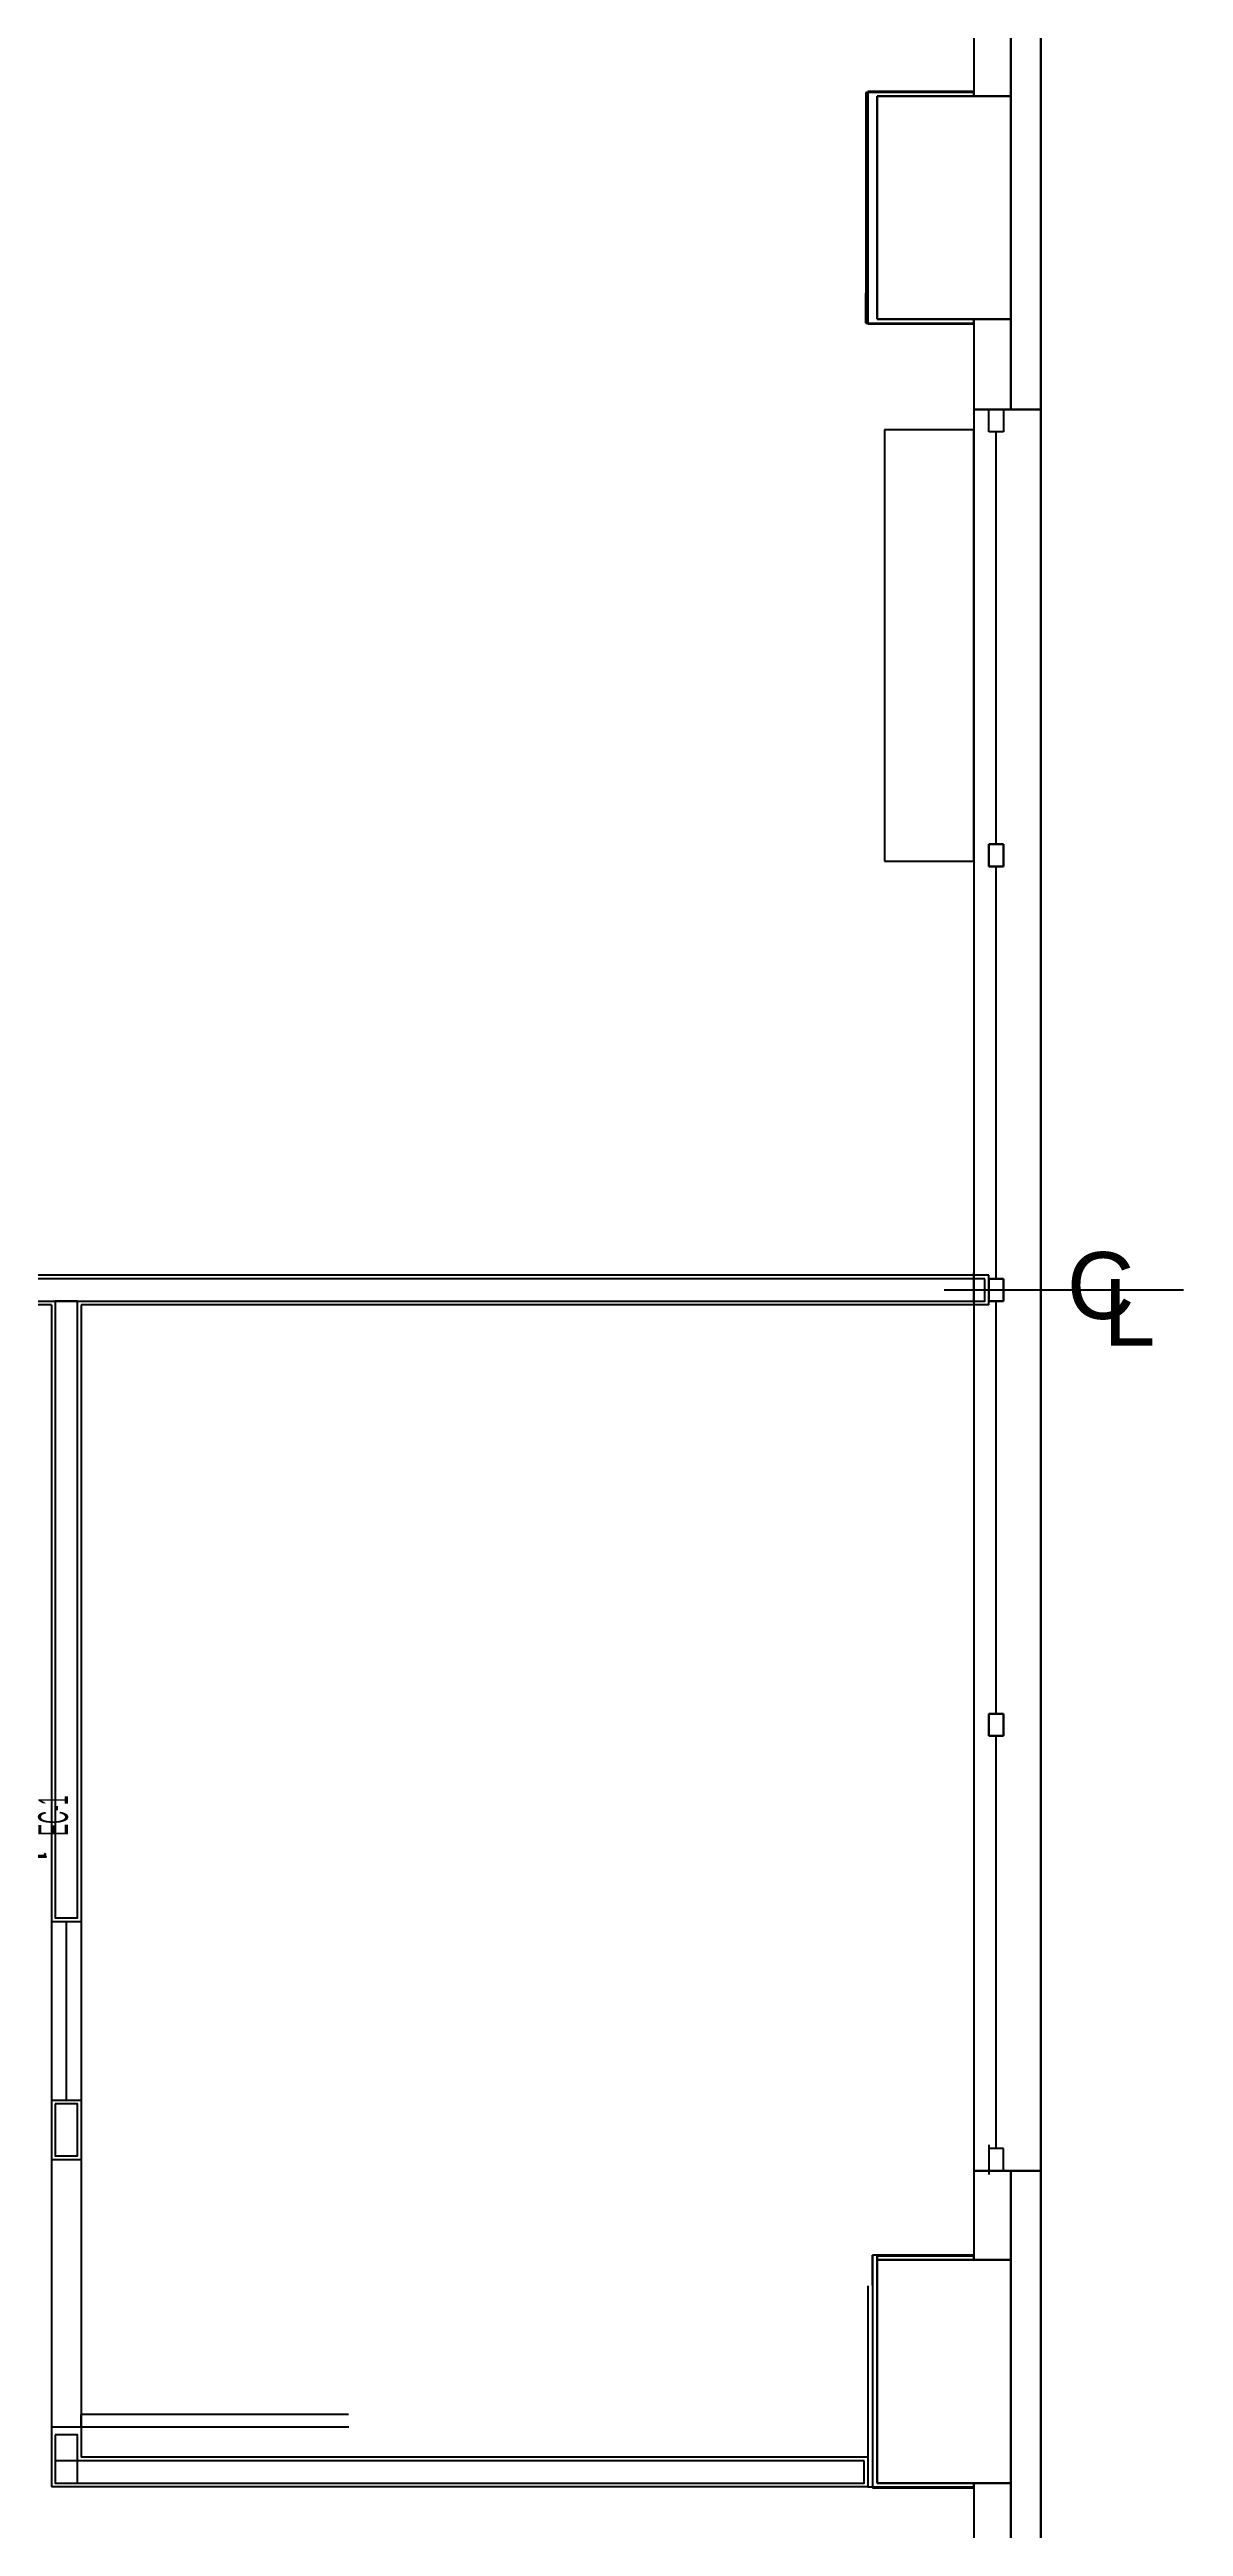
# Model space of a CAD drawing. Extents: x -170 to 1783, y -20 to 1205.
# Drawn here: x 1366.8 to 1519.2, y 579.2 to 912.3 of the extents above; entities that cross this region are included whole.
import ezdxf
from ezdxf.enums import TextEntityAlignment as Align

# ---------------------------------------------------------------- set-up
doc = ezdxf.new("R2010")
doc.units = 0
doc.header["$LTSCALE"] = 96
doc.header["$MEASUREMENT"] = 0
for name, color, linetype in [('_DIM_A', 7, 'Continuous'), ('A-E-COLM_A', 7, 'Continuous'), ('A-FURN-3-PANEL-RACE', 7, 'Continuous'), ('A-GLAZ_A', 7, 'Continuous'), ('A-WALL-BLOW_A', 7, 'Continuous'), ('A-WALL-EXIST_A', 7, 'Continuous'), ('A-WALL-EXT_A', 7, 'Continuous'), ('I-E-WALL_A', 7, 'Continuous'), ('I-MECH_A', 7, 'Continuous'), ('I-N-CEIL-BULK_A', 7, 'Continuous'), ('I-N-CEIL-GRID_A', 7, 'Continuous'), ('I-N-DOOR_A', 7, 'Continuous'), ('I-N-FILL-TNT_A', 7, 'Continuous'), ('I-N-GLAZ_A', 7, 'Continuous'), ('I-N-WALL_A', 7, 'Continuous'), ('MAIN_PANEL_COMP', 7, 'Continuous'), ('SM', 7, 'Continuous'), ('X-BASE-04-EXISTING', 7, 'Continuous'), ('X-BASE-04-EXISTING_A', 7, 'Continuous')]:
    doc.layers.add(name, color=color, linetype=linetype)
doc.styles.add('ARIAL', font='arial.ttf')

# ---------------------------------------------------------------- blocks, each defined once
blk = doc.blocks.new('-DR90')
at = {"color": 7, "linetype": 'Continuous'}
for p, q in [((0, 1), (0, 0)), ((0.0486, 0), (0.0486, 0.9988)), ((0, 0), (0.0486, 0))]:
    blk.add_line(p, q, dxfattribs=at)
blk = doc.blocks.new('_BL_0000')
at = {"layer": 'X-BASE-04-EXISTING', "color": 92, "linetype": 'Continuous'}
for p, q in [((15, 18), (-15, 18)), ((-15, 18), (-15, 0)), ((15, 0), (15, 18)), ((-15, 0), (15, 0)), ((-15, 0), (-15, 0))]:
    blk.add_line(p, q, dxfattribs=at)
blk = doc.blocks.new('8X30')
at = {"color": 7, "linetype": 'Continuous'}
for p, q in [((15, 18), (-15, 18)), ((-15, 18), (-15, 0)), ((15, 0), (15, 18)), ((-15, 0), (15, 0)), ((-15, 0), (-15, 0))]:
    blk.add_line(p, q, dxfattribs=at)
blk = doc.blocks.new('EC-EC-1')
at = {"layer": 'A-FURN-3-PANEL-RACE', "color": 40, "linetype": 'Continuous'}
for points, invisible_edges in [([(0, 0, 3.51), (0, 0, 0.4), (0, 1.84, 0.4), (0, 1.84, 3.51)], 8), ([(0.16, 1.84, 3.2), (0, 1.84, 3.51), (0, 1.84, 0.4), (0.16, 1.84, 1.5)], 5), ([(0.19, 1.84, 1.5), (0.16, 1.84, 1.5), (0, 1.84, 0.4), (0.44, 1.84, 0.4)], 10), ([(0.44, 1.84, 3.25), (0.44, 1.84, 3.51), (0, 1.84, 3.51), (0.16, 1.84, 3.2)], 4), ([(0.44, 1.78, 3.51), (0, 1.78, 3.51), (0, 1.84, 3.51), (0.44, 1.84, 3.51)], 2), ([(0, 0.1, 4.08), (0, 0.1, 3.51), (0, 1.74, 3.51), (0, 1.74, 4.08)], 2), ([(0.06, 1.74, 3.51), (0.06, 1.74, 4.08), (0, 1.74, 4.08), (0, 1.74, 3.51)], 2), ([(0.06, 1.74, 4.11), (0.01, 1.74, 4.12), (0, 1.74, 4.08), (0.06, 1.74, 4.08)], 5), ([(0.06, 0.1, 3.51), (0, 0.1, 3.51), (0, 0.1, 4.08), (0.06, 0.1, 4.08)], 4), ([(0.06, 0.1, 4.11), (0.06, 0.1, 4.08), (0, 0.1, 4.08), (0.01, 0.1, 4.12)], 10), ([(0.44, 0.06, 3.51), (0.44, 0, 3.51), (0, 0, 3.51), (0, 0.06, 3.51)], 4), ([(0.16, 0, 3.2), (0.16, 0, 1.5), (0, 0, 0.4), (0, 0, 3.51)], 10), ([(0.19, 0, 1.5), (0.44, 0, 0.4), (0, 0, 0.4), (0.16, 0, 1.5)], 5), ([(0.44, 0, 3.25), (0.16, 0, 3.2), (0, 0, 3.51), (0.44, 0, 3.51)], 2), ([(0.07, 1.74, 4.13), (0.02, 1.74, 4.16), (0.01, 1.74, 4.12), (0.06, 1.74, 4.11)], 5), ([(0.07, 0.1, 4.13), (0.06, 0.1, 4.11), (0.01, 0.1, 4.12), (0.02, 0.1, 4.16)], 10), ([(0.09, 1.74, 4.15), (0.05, 1.74, 4.19), (0.02, 1.74, 4.16), (0.07, 1.74, 4.13)], 5), ([(0.09, 0.1, 4.15), (0.07, 0.1, 4.13), (0.02, 0.1, 4.16), (0.05, 0.1, 4.19)], 10), ([(0.11, 1.74, 4.17), (0.08, 1.74, 4.22), (0.05, 1.74, 4.19), (0.09, 1.74, 4.15)], 5), ([(0.11, 0.1, 4.17), (0.09, 0.1, 4.15), (0.05, 0.1, 4.19), (0.08, 0.1, 4.22)], 10), ([(0.06, 1.78, 0.46), (0.06, 1.78, 3.51), (0.16, 1.78, 3.2), (0.16, 1.78, 1.5)], 10), ([(0.44, 1.78, 0.46), (0.06, 1.78, 0.46), (0.16, 1.78, 1.5), (0.19, 1.78, 1.5)], 10), ([(0.16, 1.78, 3.2), (0.06, 1.78, 3.51), (0.44, 1.78, 3.51), (0.44, 1.78, 3.25)], 1), ([(0.06, 0.1, 4.08), (0.06, 1.74, 4.08), (0.06, 1.74, 3.51), (0.06, 0.1, 3.51)], 4), ([(0.06, 0.06, 0.46), (0.16, 0.06, 1.5), (0.16, 0.06, 3.2), (0.06, 0.06, 3.51)], 5), ([(0.44, 0.06, 0.46), (0.19, 0.06, 1.5), (0.16, 0.06, 1.5), (0.06, 0.06, 0.46)], 5), ([(0.16, 0.06, 3.2), (0.44, 0.06, 3.25), (0.44, 0.06, 3.51), (0.06, 0.06, 3.51)], 8), ([(0.13, 1.74, 4.18), (0.11, 1.74, 4.23), (0.08, 1.74, 4.22), (0.11, 1.74, 4.17)], 5), ([(0.13, 0.1, 4.18), (0.11, 0.1, 4.17), (0.08, 0.1, 4.22), (0.11, 0.1, 4.23)], 10), ([(0.16, 1.74, 4.18), (0.16, 1.74, 4.24), (0.11, 1.74, 4.23), (0.13, 1.74, 4.18)], 4), ([(0.16, 0.1, 4.18), (0.13, 0.1, 4.18), (0.11, 0.1, 4.23), (0.16, 0.1, 4.24)], 2), ([(0.4, 1.84, 1.79), (0.19, 1.84, 1.5), (0.44, 1.84, 0.4), (0.44, 1.84, 1.79)], 2), ([(0.44, 1.78, 1.79), (0.44, 1.78, 0.46), (0.19, 1.78, 1.5), (0.4, 1.78, 1.79)], 2), ([(0.44, 0.06, 1.79), (0.4, 0.06, 1.79), (0.19, 0.06, 1.5), (0.44, 0.06, 0.46)], 4), ([(0.4, 0, 1.79), (0.44, 0, 1.79), (0.44, 0, 0.4), (0.19, 0, 1.5)], 4), ([(0.44, 1.84, 0.4), (0.44, 1.78, 0.46), (0.44, 1.78, 1.79), (0.44, 1.84, 1.79)], 1), ([(0.44, 0, 0.4), (0.44, 0, 1.79), (0.44, 0.06, 1.79), (0.44, 0.06, 0.46)], 8)]:
    blk.add_3dface(points, dxfattribs=dict(at, invisible_edges=invisible_edges))
for points in [[(0.06, 1.74, 3.51), (0, 1.74, 3.51), (0, 1.78, 3.51), (0.06, 1.78, 3.51)], [(0.01, 0.1, 4.12), (0, 0.1, 4.08), (0, 1.74, 4.08), (0.01, 1.74, 4.12)], [(0.06, 0.1, 3.51), (0.06, 0.06, 3.51), (0, 0.06, 3.51), (0, 0.1, 3.51)], [(0.02, 0.1, 4.16), (0.01, 0.1, 4.12), (0.01, 1.74, 4.12), (0.02, 1.74, 4.16)], [(0.05, 0.1, 4.19), (0.02, 0.1, 4.16), (0.02, 1.74, 4.16), (0.05, 1.74, 4.19)], [(0.08, 0.1, 4.22), (0.05, 0.1, 4.19), (0.05, 1.74, 4.19), (0.08, 1.74, 4.22)], [(0.07, 1.74, 4.13), (0.06, 1.74, 4.11), (0.06, 0.1, 4.11), (0.07, 0.1, 4.13)], [(0.06, 1.74, 4.11), (0.06, 1.74, 4.08), (0.06, 0.1, 4.08), (0.06, 0.1, 4.11)], [(0.09, 1.74, 4.15), (0.07, 1.74, 4.13), (0.07, 0.1, 4.13), (0.09, 0.1, 4.15)], [(0.11, 0.1, 4.23), (0.08, 0.1, 4.22), (0.08, 1.74, 4.22), (0.11, 1.74, 4.23)], [(0.11, 1.74, 4.17), (0.09, 1.74, 4.15), (0.09, 0.1, 4.15), (0.11, 0.1, 4.17)], [(0.16, 0.1, 4.24), (0.11, 0.1, 4.23), (0.11, 1.74, 4.23), (0.16, 1.74, 4.24)], [(0.13, 1.74, 4.18), (0.11, 1.74, 4.17), (0.11, 0.1, 4.17), (0.13, 0.1, 4.18)], [(0.16, 1.74, 4.18), (0.13, 1.74, 4.18), (0.13, 0.1, 4.18), (0.16, 0.1, 4.18)], [(0.16, 1.78, 1.5), (0.16, 1.78, 3.2), (0.16, 1.84, 3.2), (0.16, 1.84, 1.5)], [(0.19, 1.84, 1.5), (0.19, 1.78, 1.5), (0.16, 1.78, 1.5), (0.16, 1.84, 1.5)], [(0.16, 1.78, 3.2), (0.44, 1.78, 3.25), (0.44, 1.84, 3.25), (0.16, 1.84, 3.2)], [(0.16, 0.1, 4.18), (0.16, 0.1, 4.24), (0.16, 1.74, 4.24), (0.16, 1.74, 4.18)], [(0.16, 0.06, 1.5), (0.16, 0, 1.5), (0.16, 0, 3.2), (0.16, 0.06, 3.2)], [(0.19, 0, 1.5), (0.16, 0, 1.5), (0.16, 0.06, 1.5), (0.19, 0.06, 1.5)], [(0.16, 0.06, 3.2), (0.16, 0, 3.2), (0.44, 0, 3.25), (0.44, 0.06, 3.25)], [(0.4, 1.84, 1.79), (0.4, 1.78, 1.79), (0.19, 1.78, 1.5), (0.19, 1.84, 1.5)], [(0.4, 0, 1.79), (0.19, 0, 1.5), (0.19, 0.06, 1.5), (0.4, 0.06, 1.79)], [(0.44, 1.84, 1.79), (0.44, 1.78, 1.79), (0.4, 1.78, 1.79), (0.4, 1.84, 1.79)], [(0.44, 0, 1.79), (0.4, 0, 1.79), (0.4, 0.06, 1.79), (0.44, 0.06, 1.79)], [(0.44, 1.78, 3.25), (0.44, 1.78, 3.51), (0.44, 1.84, 3.51), (0.44, 1.84, 3.25)], [(0.44, 0.06, 3.25), (0.44, 0, 3.25), (0.44, 0, 3.51), (0.44, 0.06, 3.51)]]:
    blk.add_3dface(points, dxfattribs=at)
at = {"layer": 'MAIN_PANEL_COMP', "color": 7, "linetype": 'Continuous'}
for p in [(0, 1.92), (0, 1.92), (0, -0.01), (0, -0.08), (0, -0.08)]:
    blk.add_point(p, dxfattribs=at)
at = {"layer": 'SM', "color": 60, "linetype": 'Continuous', "width": 0.444444}
blk.add_text('EC-1', height=4, dxfattribs=at).set_placement((5.58, -4.26), align=Align.BOTTOM_CENTER)

msp = doc.modelspace()

# ---------------------------------------------------------------- linework, layer by layer
at = {"layer": '_DIM_A', "color": 212, "linetype": 'Continuous'}
msp.add_line((1519.17976, 745.4375), (1487, 745.4375), dxfattribs=at)
at = {"layer": 'A-E-COLM_A', "color": 7, "linetype": 'Continuous'}
for p, q in [((1491, 906.625), (1476.75, 906.625)), ((1476.75, 906.625), (1476.75, 875.375)), ((1478, 906), (1491, 906)), ((1478, 876), (1478, 906)), ((1476.75, 875.375), (1491, 875.375)), ((1491, 876), (1478, 876)), ((1491, 615.625), (1477.375, 615.625)), ((1477.375, 615.625), (1477.375, 584.375)), ((1478, 615), (1491, 615)), ((1478, 585), (1478, 615)), ((1477.375, 584.375), (1491, 584.375)), ((1491, 585), (1478, 585))]:
    msp.add_line(p, q, dxfattribs=at)
at = {"layer": 'A-GLAZ_A', "color": 212, "linetype": 'Continuous'}
for p, q in [((1493, 860.875), (1493, 863.875)), ((1493, 863.875), (1495, 863.875)), ((1495, 863.875), (1495, 860.875)), ((1495, 860.875), (1493, 860.875)), ((1493, 860.875), (1493, 860.875)), ((1494, 805.40625), (1494, 860.875)), ((1493, 802.40625), (1493, 805.40625)), ((1493, 805.40625), (1495, 805.40625)), ((1493, 805.40625), (1493, 802.40625)), ((1495, 805.40625), (1493, 805.40625)), ((1493, 805.40625), (1493, 805.40625)), ((1495, 805.40625), (1495, 802.40625)), ((1495, 802.40625), (1495, 805.40625)), ((1495, 802.40625), (1493, 802.40625)), ((1493, 802.40625), (1493, 802.40625)), ((1493, 802.40625), (1495, 802.40625)), ((1494, 746.9375), (1494, 802.40625)), ((1493, 743.9375), (1493, 746.9375)), ((1493, 746.9375), (1495, 746.9375)), ((1493, 746.9375), (1493, 743.9375)), ((1495, 746.9375), (1493, 746.9375)), ((1493, 746.9375), (1493, 746.9375)), ((1495, 746.9375), (1495, 743.9375)), ((1495, 743.9375), (1495, 746.9375)), ((1495, 743.9375), (1493, 743.9375)), ((1493, 743.9375), (1493, 743.9375)), ((1493, 743.9375), (1495, 743.9375)), ((1494, 688.46875), (1494, 743.9375)), ((1493, 685.46875), (1493, 688.46875)), ((1493, 688.46875), (1495, 688.46875)), ((1493, 688.46875), (1493, 685.46875)), ((1495, 688.46875), (1493, 688.46875)), ((1493, 688.46875), (1493, 688.46875)), ((1495, 688.46875), (1495, 685.46875)), ((1495, 685.46875), (1495, 688.46875)), ((1495, 685.46875), (1493, 685.46875)), ((1493, 685.46875), (1493, 685.46875)), ((1493, 685.46875), (1495, 685.46875)), ((1494, 630), (1494, 685.46875)), ((1493, 630), (1493, 627)), ((1495, 630), (1493, 630)), ((1493, 630), (1493, 630)), ((1495, 627), (1495, 630)), ((1493, 627), (1495, 627))]:
    msp.add_line(p, q, dxfattribs=at)
at = {"layer": 'A-WALL-BLOW_A', "color": 5, "linetype": 'Continuous'}
for p, q in [((1500, 863.875), (1491, 863.875)), ((1491, 863.875), (1491, 627)), ((1500, 627), (1500, 863.875)), ((1491, 627), (1500, 627))]:
    msp.add_line(p, q, dxfattribs=at)
at = {"layer": 'A-WALL-EXIST_A', "color": 2, "linetype": 'Continuous'}
for p, q in [((1491, 906.5), (1476.5, 906.5)), ((1476.5, 906.5), (1476.5, 875.5)), ((1491, 906), (1491, 906.5)), ((1478, 906), (1491, 906)), ((1478, 876), (1478, 906)), ((1476.5, 875.5), (1476.5, 879.5)), ((1476.5, 875.5), (1491, 875.5)), ((1491, 876), (1478, 876)), ((1491, 875.5), (1491, 876)), ((1491, 743.75), (1491, 747.75)), ((1478, 611.5), (1478, 615.5)), ((1478, 615.5), (1478, 615)), ((1491, 615.5), (1478, 615.5)), ((1478, 615), (1491, 615)), ((1491, 615), (1491, 615.5)), ((1476.75, 611.5), (1476.75, 584.5)), ((1478, 585), (1478, 611.5)), ((1476.75, 584.5), (1491, 584.5)), ((1491, 585), (1478, 585)), ((1491, 584.5), (1491, 585))]:
    msp.add_line(p, q, dxfattribs=at)
at = {"layer": 'A-WALL-EXT_A', "color": 2, "linetype": 'Continuous'}
for p, q in [((1491, 917.875), (1491, 906)), ((1496, 917.875), (1496, 863.875)), ((1496, 906), (1496, 917.875)), ((1500, 863.875), (1500, 917.875)), ((1491, 906), (1496, 906)), ((1496, 876), (1491, 876)), ((1491, 876), (1491, 863.875)), ((1496, 863.875), (1496, 876)), ((1491, 863.875), (1496, 863.875)), ((1496, 863.875), (1500, 863.875)), ((1496, 627), (1491, 627)), ((1491, 627), (1491, 615)), ((1500, 627), (1496, 627)), ((1496, 627), (1496, 573)), ((1496, 615), (1496, 627)), ((1500, 573), (1500, 627)), ((1491, 615), (1496, 615)), ((1496, 585), (1491, 585)), ((1491, 585), (1491, 573)), ((1496, 573), (1496, 585))]:
    msp.add_line(p, q, dxfattribs=at)
at = {"layer": 'I-E-WALL_A', "color": 132, "linetype": 'Continuous'}
for p, q in [((1491, 906.5), (1476.5, 906.5)), ((1476.5, 906.5), (1476.5, 875.5)), ((1491, 906), (1491, 906.5)), ((1478, 906), (1491, 906)), ((1478, 876), (1478, 906)), ((1476.5, 875.5), (1476.5, 879.5)), ((1476.5, 875.5), (1491, 875.5)), ((1491, 876), (1478, 876)), ((1491, 875.5), (1491, 876)), ((1478, 611.5), (1478, 615.5)), ((1478, 615.5), (1478, 615)), ((1491, 615.5), (1478, 615.5)), ((1478, 615), (1491, 615)), ((1491, 615), (1491, 615.5)), ((1476.75, 611.5), (1476.75, 584.5)), ((1478, 585), (1478, 611.5)), ((1476.75, 584.5), (1491, 584.5)), ((1491, 585), (1478, 585)), ((1491, 584.5), (1491, 585))]:
    msp.add_line(p, q, dxfattribs=at)
at = {"layer": 'I-MECH_A', "color": 7, "linetype": 'Continuous'}
for p, q in [((1491, 861.14062), (1479, 861.14062)), ((1479, 861.14062), (1479, 803.14062)), ((1491, 803.14062), (1491, 861.14062)), ((1491, 861.14062), (1491, 861.14062)), ((1491, 861.14062), (1491, 861.14062)), ((1479, 803.14062), (1491, 803.14062))]:
    msp.add_line(p, q, dxfattribs=at)
at = {"layer": 'I-N-CEIL-BULK_A', "color": 92, "linetype": 'Continuous'}
for p, q in [((1367, 639.4375), (1367, 603.4375)), ((1371, 639.4375), (1371, 603.4375))]:
    msp.add_line(p, q, dxfattribs=at)
at = {"layer": 'I-N-CEIL-GRID_A', "color": 30, "linetype": 'Continuous'}
for p, q in [((1367, 660.5), (1367, 636.5)), ((1371, 660.5), (1371, 636.5)), ((1367, 628.5), (1367, 592.5)), ((1371, 628.5), (1371, 592.5))]:
    msp.add_line(p, q, dxfattribs=at)
at = {"layer": 'I-N-FILL-TNT_A', "color": 47, "linetype": 'Continuous'}
for points in [[(1492.5, 746.9375), (1214.25, 746.9375), (1214.25, 743.9375), (1492.5, 743.9375)], [(1367.5, 743.9375), (1367.5, 661), (1370.5, 661), (1370.5, 743.9375)], [(1367.5, 636), (1367.5, 629), (1370.5, 629), (1370.5, 636)], [(1367.5, 591.5), (1367.5, 585), (1370.5, 585), (1370.5, 591.5)], [(1476.25, 588), (1367.5, 588), (1367.5, 585), (1476.25, 585)]]:
    msp.add_3dface(points, dxfattribs=at)
at = {"layer": 'I-N-GLAZ_A', "color": 5, "linetype": 'Continuous'}
msp.add_line((1369, 660.5), (1369, 636.5), dxfattribs=at)
at = {"layer": 'I-N-WALL_A', "color": 2, "linetype": 'Continuous'}
for p, q in [((1493, 747.4375), (1213.75, 747.4375)), ((1493, 747.4375), (1213.75, 747.4375)), ((1493, 743.4375), (1493, 747.4375)), ((1367, 743.4375), (1213.75, 743.4375)), ((1367, 743.4375), (1213.75, 743.4375)), ((1367, 743.4375), (1367, 660.5)), ((1493, 743.4375), (1371, 743.4375)), ((1371, 743.4375), (1371, 660.5)), ((1493, 743.4375), (1371, 743.4375)), ((1367, 660.5), (1371, 660.5)), ((1367, 636.5), (1371, 636.5)), ((1367, 636.5), (1367, 628.5)), ((1371, 636.5), (1371, 628.5)), ((1493, 630.5), (1493, 626.5)), ((1493, 630.5), (1493, 626.5)), ((1367, 628.5), (1371, 628.5)), ((1477.375, 611.625), (1477.375, 615.625)), ((1367, 592.5), (1367, 584.5)), ((1371, 592.5), (1367, 592.5)), ((1371, 592.5), (1371, 588.5)), ((1476.75, 588.5), (1371, 588.5)), ((1476.75, 584.5), (1367, 584.5))]:
    msp.add_line(p, q, dxfattribs=at)
at = {"layer": 'X-BASE-04-EXISTING_A', "color": 7, "linetype": 'Continuous'}
msp.add_line((1500, 1200), (1500, 0), dxfattribs=at)
at = {"layer": 'X-BASE-04-EXISTING_A', "color": 5, "linetype": 'Continuous'}
for p, q in [((1500, 863.875), (1491, 863.875)), ((1491, 863.875), (1491, 627)), ((1500, 627), (1500, 863.875)), ((1491, 627), (1500, 627))]:
    msp.add_line(p, q, dxfattribs=at)
at = {"layer": 'X-BASE-04-EXISTING_A', "color": 212, "linetype": 'Continuous'}
for p, q in [((1493, 860.875), (1493, 863.875)), ((1493, 863.875), (1495, 863.875)), ((1495, 863.875), (1495, 860.875)), ((1495, 860.875), (1493, 860.875)), ((1493, 860.875), (1493, 860.875)), ((1494, 805.40625), (1494, 860.875)), ((1493, 802.40625), (1493, 805.40625)), ((1493, 805.40625), (1495, 805.40625)), ((1493, 805.40625), (1493, 802.40625)), ((1495, 805.40625), (1493, 805.40625)), ((1493, 805.40625), (1493, 805.40625)), ((1495, 805.40625), (1495, 802.40625)), ((1495, 802.40625), (1495, 805.40625)), ((1495, 802.40625), (1493, 802.40625)), ((1493, 802.40625), (1493, 802.40625)), ((1493, 802.40625), (1495, 802.40625)), ((1494, 746.9375), (1494, 802.40625)), ((1493, 743.9375), (1493, 746.9375)), ((1493, 746.9375), (1495, 746.9375)), ((1493, 746.9375), (1493, 743.9375)), ((1495, 746.9375), (1493, 746.9375)), ((1493, 746.9375), (1493, 746.9375)), ((1495, 746.9375), (1495, 743.9375)), ((1495, 743.9375), (1495, 746.9375)), ((1495, 743.9375), (1493, 743.9375)), ((1493, 743.9375), (1493, 743.9375)), ((1493, 743.9375), (1495, 743.9375)), ((1494, 688.46875), (1494, 743.9375)), ((1493, 685.46875), (1493, 688.46875)), ((1493, 688.46875), (1495, 688.46875)), ((1493, 688.46875), (1493, 685.46875)), ((1495, 688.46875), (1493, 688.46875)), ((1493, 688.46875), (1493, 688.46875)), ((1495, 688.46875), (1495, 685.46875)), ((1495, 685.46875), (1495, 688.46875)), ((1495, 685.46875), (1493, 685.46875)), ((1493, 685.46875), (1493, 685.46875)), ((1493, 685.46875), (1495, 685.46875)), ((1494, 630), (1494, 685.46875)), ((1493, 630), (1493, 627)), ((1495, 630), (1493, 630)), ((1493, 630), (1493, 630)), ((1495, 627), (1495, 630)), ((1493, 627), (1495, 627))]:
    msp.add_line(p, q, dxfattribs=at)

# ---------------------------------------------------------------- block references
at = {"layer": 'A-E-COLM_A', "color": 7, "linetype": 'Continuous', "rotation": 90}
for p in [(1496, 891), (1496, 600)]:
    msp.add_blockref('8X30', p, dxfattribs=at)
at = {"layer": 'I-N-DOOR_A', "color": 92, "linetype": 'Continuous', "xscale": 36, "yscale": -36, "zscale": 36, "rotation": 90}
msp.add_blockref('-DR90', (1371, 592.5), dxfattribs=at)
at = {"layer": 'MAIN_PANEL_COMP', "color": 47, "linetype": 'Continuous'}
ref = msp.add_blockref('EC-EC-1', (1366.17297, 669.19859), dxfattribs=dict(at, rotation=90))
ref.add_attrib('CAPMC', 'ECH', dxfattribs={"color": 47, "linetype": 'Continuous', "height": 0.000000012, "width": 0.666667}).set_placement((1366.17297, 669.19859), align=Align.BOTTOM_LEFT)
ref.add_attrib('CAPPN', 'EC-EC-1', dxfattribs={"color": 47, "linetype": 'Continuous', "height": 0.000000012, "width": 0.666667}).set_placement((1366.17297, 669.19859), align=Align.BOTTOM_LEFT)
ref.add_attrib('CAPMG', 'RSI', dxfattribs={"color": 47, "linetype": 'Continuous', "height": 0.000000012, "width": 0.666667}).set_placement((1366.17297, 669.19859), align=Align.BOTTOM_LEFT)
ref.add_attrib('CAPQTY', '1', dxfattribs={"color": 47, "linetype": 'Continuous', "height": 0.000000012, "width": 0.666667}).set_placement((1366.17297, 669.19859), align=Align.BOTTOM_LEFT)
at = {"layer": 'X-BASE-04-EXISTING_A', "color": 92, "linetype": 'Continuous', "rotation": 90}
for p in [(1496, 891), (1496, 600)]:
    msp.add_blockref('_BL_0000', p, dxfattribs=at)

# ---------------------------------------------------------------- texts
at = {"layer": '_DIM_A', "color": 92, "linetype": 'Continuous', "style": 'ARIAL'}
for s, p in [('C', (1503.50721, 741.55338)), ('L', (1508.40682, 737.94756))]:
    msp.add_text(s, height=9, dxfattribs=at).set_placement(p)

doc.saveas('drawing.dxf')
